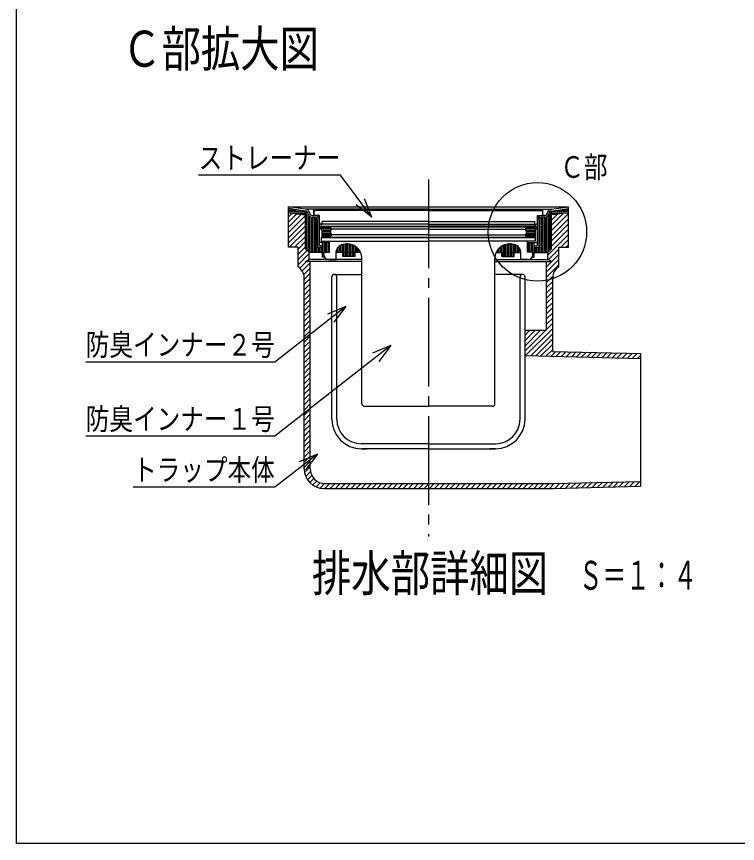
# Model space of a CAD drawing. Units: millimetres, scale not verified, with parts at other scales. Extents: x -1365 to 1365, y -930 to 870.
# Drawn here: x -1365 to -633, y -930 to -90 of the extents above; entities that cross this region are included whole.
import ezdxf
from ezdxf.enums import TextEntityAlignment as Align

# ---------------------------------------------------------------- set-up
doc = ezdxf.new("R2010")
doc.units = ezdxf.units.MM
doc.header["$LTSCALE"] = 10
doc.linetypes.add('CHAIN2', pattern=[12, 9, -1, 1, -1])
for name, color, linetype in [('0-7_枠細線', 5, 'Continuous'), ('0-8_枠中線', 5, 'Continuous'), ('0-E_極細4', 6, 'Continuous'), ('1-1_寸法4', 7, 'Continuous')]:
    doc.layers.add(name, color=color, linetype=linetype)
doc.styles.add('ＭＳ ゴシック', font='')
doc.styles.get('ＭＳ ゴシック').set_extended_font_data('MS Gothic')

msp = doc.modelspace()

# ---------------------------------------------------------------- linework, layer by layer
at = {"layer": '0-8_枠中線'}
msp.add_lwpolyline([(-1365, -930), (-1365, 870), (1365, 870), (1365, -930)], close=True, dxfattribs=at)
at = {"layer": '0-E_極細4', "linetype": 'CHAIN2'}
msp.add_line((-946.53, -256.02), (-946.53, -618.24), dxfattribs=at)
at = {"layer": '0-E_極細4'}
for p, q in [((-1071.47, -286.14), (-1088.78, -283.68)), ((-1088.78, -285.41), (-1088.78, -283.68)), ((-1088.78, -283.68), (-804.28, -283.68)), ((-1088.78, -323.27), (-1088.78, -283.72)), ((-1071.47, -287.91), (-1088.78, -285.45)), ((-821.58, -286.14), (-804.28, -283.68)), ((-821.58, -287.91), (-804.28, -285.45)), ((-804.28, -285.41), (-804.28, -283.68)), ((-804.28, -323.27), (-804.28, -283.72)), ((-1088.78, -286.56), (-1080.96, -286.56)), ((-1088.78, -288.06), (-1071.47, -288.06)), ((-1088.78, -289.56), (-1071.47, -289.56)), ((-1088.78, -289.66), (-1071.47, -291.66)), ((-1088.78, -293.77), (-1085.1, -290.09)), ((-1088.78, -299.07), (-1080.34, -290.64)), ((-1088.78, -304.38), (-1075.59, -291.19)), ((-1088.78, -309.68), (-1071.47, -292.38)), ((-1076.68, -291.06), (-1071.47, -291.06)), ((-946.53, -286.14), (-1071.47, -286.14)), ((-1071.47, -326.2), (-1071.47, -287.89)), ((-1070.25, -327.42), (-1070.25, -288.2)), ((-1068.75, -328.92), (-1068.75, -290.94)), ((-1067.25, -329.89), (-1067.25, -293.24)), ((-1064.63, -292.39), (-1061.65, -292.39)), ((-1062.78, -292.39), (-1062.78, -286.14)), ((-1062.65, -291.89), (-1062.65, -288.64)), ((-1057.28, -292.39), (-1062.15, -292.39)), ((-946.53, -287.39), (-1061.4, -287.39)), ((-1057.28, -299.89), (-1057.28, -292.39)), ((-946.53, -286.14), (-821.58, -286.14)), ((-946.53, -287.39), (-831.65, -287.39)), ((-835.78, -292.39), (-830.9, -292.39)), ((-835.78, -299.89), (-835.78, -292.39)), ((-828.42, -292.39), (-831.4, -292.39)), ((-830.4, -291.89), (-830.4, -288.64)), ((-830.28, -292.39), (-830.28, -286.14)), ((-825.75, -329.89), (-825.75, -293.2)), ((-824.25, -328.87), (-824.25, -290.69)), ((-822.75, -327.37), (-822.75, -288.17)), ((-821.58, -326.2), (-821.58, -287.89)), ((-821.58, -288.06), (-804.28, -288.06)), ((-821.58, -289.56), (-804.28, -289.56)), ((-804.28, -289.66), (-821.58, -291.66)), ((-821.58, -302.34), (-809.5, -290.27)), ((-821.58, -307.65), (-804.28, -290.34)), ((-821.58, -297.04), (-815.5, -290.96)), ((-821.58, -291.06), (-816.38, -291.06)), ((-821.58, -291.74), (-821.5, -291.65)), ((-812.09, -286.56), (-804.28, -286.56)), ((-1088.78, -314.98), (-1071.47, -297.68)), ((-1065.75, -329.89), (-1065.75, -293.99)), ((-1064.63, -294.14), (-1061.65, -294.14)), ((-1064.25, -329.89), (-1064.25, -294.14)), ((-1062.75, -329.89), (-1062.75, -294.14)), ((-1061.25, -329.89), (-1061.25, -294.17)), ((-1059.75, -329.89), (-1059.75, -294.96)), ((-1059.03, -324.89), (-1059.03, -296.77)), ((-1057.28, -323.14), (-1057.28, -296.77)), ((-947.03, -301.14), (-1056.03, -301.14)), ((-1055.28, -303.39), (-1055.28, -301.14)), ((-1054.53, -301.14), (-1054.53, -298.64)), ((-947.03, -298.64), (-1054.53, -298.64)), ((-946.03, -298.64), (-838.53, -298.64)), ((-946.03, -301.14), (-837.03, -301.14)), ((-838.53, -301.14), (-838.53, -298.64)), ((-837.78, -303.39), (-837.78, -301.14)), ((-835.78, -323.14), (-835.78, -296.77)), ((-834.03, -324.89), (-834.03, -296.77)), ((-833.25, -329.89), (-833.25, -294.9)), ((-831.75, -329.89), (-831.75, -294.17)), ((-828.42, -294.14), (-831.4, -294.14)), ((-830.25, -329.89), (-830.25, -294.14)), ((-828.75, -329.89), (-828.75, -294.14)), ((-827.25, -329.89), (-827.25, -293.98)), ((-821.58, -312.95), (-804.28, -295.65)), ((-821.58, -318.25), (-804.28, -300.95)), ((-1088.78, -320.29), (-1071.47, -302.98)), ((-1087.85, -324.66), (-1071.47, -308.29)), ((-946.53, -303.88), (-1056.9, -303.88)), ((-1054.9, -307.63), (-1056.9, -303.88)), ((-1056.54, -304.56), (-1045.9, -304.56)), ((-1055.74, -306.06), (-1044.97, -306.06)), ((-1055.28, -303.39), (-946.53, -303.39)), ((-1054.94, -307.56), (-1045.83, -307.56)), ((-1054.9, -307.63), (-1054.9, -314.63)), ((-1054.9, -309.06), (-1045.9, -309.06)), ((-1054.9, -310.56), (-1045.9, -310.56)), ((-1045.9, -303.88), (-1045.9, -305.13)), ((-1045.9, -307.63), (-1045.9, -310.88)), ((-946.53, -306.38), (-1044.65, -306.38)), ((-837.78, -303.39), (-946.53, -303.39)), ((-946.53, -303.88), (-836.15, -303.88)), ((-946.53, -306.38), (-848.4, -306.38)), ((-848.08, -306.06), (-837.32, -306.06)), ((-847.22, -307.56), (-838.12, -307.56)), ((-847.15, -303.88), (-847.15, -305.13)), ((-847.15, -304.56), (-836.52, -304.56)), ((-847.15, -307.63), (-847.15, -310.88)), ((-847.15, -309.06), (-838.15, -309.06)), ((-847.15, -310.56), (-838.15, -310.56)), ((-838.15, -307.63), (-836.15, -303.88)), ((-838.15, -307.63), (-838.15, -314.63)), ((-821.58, -323.56), (-804.28, -306.25)), ((-1082.55, -324.66), (-1071.47, -313.59)), ((-1079.03, -326.45), (-1071.47, -318.89)), ((-1055.28, -318.64), (-1047.15, -318.64)), ((-1054.9, -312.06), (-1044.72, -312.06)), ((-1054.9, -313.56), (-1045.9, -313.56)), ((-946.53, -314.63), (-1054.9, -314.63)), ((-1047.15, -318.64), (-946.53, -318.64)), ((-1047.15, -329.64), (-1047.15, -318.64)), ((-1044.65, -312.13), (-1045.9, -310.88)), ((-1045.9, -313.38), (-1044.65, -312.13)), ((-1045.9, -313.38), (-1045.9, -314.63)), ((-946.53, -312.13), (-1044.65, -312.13)), ((-946.53, -312.13), (-848.4, -312.13)), ((-946.53, -314.63), (-838.15, -314.63)), ((-845.9, -318.64), (-946.53, -318.64)), ((-848.4, -312.13), (-847.15, -310.88)), ((-847.15, -313.38), (-848.4, -312.13)), ((-848.33, -312.06), (-838.15, -312.06)), ((-847.15, -313.38), (-847.15, -314.63)), ((-847.15, -313.56), (-838.15, -313.56)), ((-845.9, -329.64), (-845.9, -318.64)), ((-837.78, -318.64), (-845.9, -318.64)), ((-825.28, -332.56), (-804.28, -311.56)), ((-812.08, -324.66), (-804.28, -316.86)), ((-1088.78, -324.66), (-1088.78, -323.27)), ((-1079.03, -324.66), (-1088.78, -324.66)), ((-1079.03, -331.75), (-1071.47, -324.2)), ((-1079.03, -344.66), (-1079.03, -324.66)), ((-1071.47, -326.2), (-1067.78, -329.89)), ((-1054.03, -324.89), (-1059.03, -324.89)), ((-1058.25, -329.89), (-1058.25, -324.89)), ((-1047.15, -319.89), (-1057.28, -319.89)), ((-1054.03, -323.14), (-1057.28, -323.14)), ((-1056.75, -329.89), (-1056.75, -324.89)), ((-1055.25, -329.89), (-1055.25, -324.89)), ((-1054.03, -334.89), (-1054.03, -319.89)), ((-1053.75, -334.89), (-1053.75, -319.89)), ((-1052.25, -329.64), (-1052.25, -319.89)), ((-1050.75, -329.64), (-1050.75, -319.89)), ((-1049.25, -329.64), (-1049.25, -319.89)), ((-1047.75, -329.64), (-1047.75, -319.89)), ((-1038.75, -329.89), (-1038.75, -325.11)), ((-1037.25, -329.89), (-1037.25, -323.66)), ((-1035.75, -329.89), (-1035.75, -322.8)), ((-1034.25, -329.89), (-1034.25, -322.15)), ((-1032.75, -329.89), (-1032.75, -321.68)), ((-1031.25, -329.89), (-1031.25, -321.37)), ((-1029.75, -329.89), (-1029.75, -321.22)), ((-1028.25, -329.89), (-1028.25, -321.23)), ((-1026.75, -329.89), (-1026.75, -321.38)), ((-1025.25, -329.89), (-1025.25, -321.69)), ((-1023.75, -329.89), (-1023.75, -322.17)), ((-1022.25, -329.89), (-1022.25, -322.82)), ((-1020.75, -329.89), (-1020.75, -323.7)), ((-1019.25, -329.89), (-1019.25, -324.83)), ((-1017.75, -329.89), (-1017.75, -326.32)), ((-875.25, -329.89), (-875.25, -326.25)), ((-873.75, -329.89), (-873.75, -324.78)), ((-872.25, -329.89), (-872.25, -323.66)), ((-870.75, -329.89), (-870.75, -322.8)), ((-869.25, -329.89), (-869.25, -322.15)), ((-867.75, -329.89), (-867.75, -321.68)), ((-866.25, -329.89), (-866.25, -321.37)), ((-864.75, -329.89), (-864.75, -321.22)), ((-863.25, -329.89), (-863.25, -321.23)), ((-861.75, -329.89), (-861.75, -321.38)), ((-860.25, -329.89), (-860.25, -321.69)), ((-858.75, -329.89), (-858.75, -322.17)), ((-857.25, -329.89), (-857.25, -322.82)), ((-855.75, -329.89), (-855.75, -323.7)), ((-854.25, -329.89), (-854.25, -325.18)), ((-845.9, -319.89), (-835.78, -319.89)), ((-845.25, -329.64), (-845.25, -319.89)), ((-843.75, -329.64), (-843.75, -319.89)), ((-842.25, -329.64), (-842.25, -319.89)), ((-840.75, -329.64), (-840.75, -319.89)), ((-839.25, -334.89), (-839.25, -319.89)), ((-839.03, -334.89), (-839.03, -319.89)), ((-839.03, -323.14), (-835.78, -323.14)), ((-839.03, -324.89), (-834.03, -324.89)), ((-837.75, -329.89), (-837.75, -324.89)), ((-836.25, -329.89), (-836.25, -324.89)), ((-834.75, -329.89), (-834.75, -324.89)), ((-821.58, -326.2), (-825.28, -329.89)), ((-824.82, -337.41), (-814.03, -326.61)), ((-814.03, -344.66), (-814.03, -324.66)), ((-814.03, -324.66), (-804.28, -324.66)), ((-806.78, -324.66), (-804.28, -322.16)), ((-804.28, -324.66), (-804.28, -323.27)), ((-1079.03, -337.05), (-1069.82, -327.85)), ((-1079.03, -342.36), (-1067.78, -331.11)), ((-1067.78, -337.16), (-1067.78, -329.89)), ((-1054.03, -329.89), (-1067.78, -329.89)), ((-1051.95, -334.89), (-1054.03, -334.89)), ((-1052.78, -329.64), (-1047.15, -329.64)), ((-1052.78, -332.14), (-1052.78, -329.64)), ((-1052.25, -334.89), (-1052.25, -334.38)), ((-1040.28, -337.14), (-1040.28, -329.89)), ((-1015.42, -329.89), (-1040.28, -329.89)), ((-1040.25, -329.89), (-1040.25, -329.01)), ((-1033.49, -334.14), (-1033.49, -329.89)), ((-1020.99, -334.14), (-1033.49, -334.14)), ((-1032.75, -334.14), (-1032.75, -329.89)), ((-1031.25, -334.14), (-1031.25, -329.89)), ((-1029.75, -334.14), (-1029.75, -329.89)), ((-1028.25, -334.14), (-1028.25, -329.89)), ((-1026.75, -334.14), (-1026.75, -329.89)), ((-1025.25, -334.14), (-1025.25, -329.89)), ((-1023.75, -334.14), (-1023.75, -329.89)), ((-1022.25, -334.14), (-1022.25, -329.89)), ((-1020.99, -334.14), (-1020.99, -329.89)), ((-1016.25, -329.89), (-1016.25, -328.35)), ((-877.63, -329.89), (-852.78, -329.89)), ((-876.75, -329.89), (-876.75, -328.26)), ((-872.06, -334.14), (-872.06, -329.89)), ((-872.06, -334.14), (-859.56, -334.14)), ((-870.75, -334.14), (-870.75, -329.89)), ((-869.25, -334.14), (-869.25, -329.89)), ((-867.75, -334.14), (-867.75, -329.89)), ((-866.25, -334.14), (-866.25, -329.89)), ((-864.75, -334.14), (-864.75, -329.89)), ((-863.25, -334.14), (-863.25, -329.89)), ((-861.75, -334.14), (-861.75, -329.89)), ((-860.25, -334.14), (-860.25, -329.89)), ((-859.56, -334.14), (-859.56, -329.89)), ((-852.78, -337.14), (-852.78, -329.89)), ((-840.28, -329.64), (-845.9, -329.64)), ((-841.1, -334.89), (-839.03, -334.89)), ((-840.75, -334.89), (-840.75, -334.26)), ((-840.28, -332.14), (-840.28, -329.64)), ((-839.03, -329.89), (-825.28, -329.89)), ((-826.53, -344.41), (-814.03, -331.91)), ((-825.28, -337.16), (-825.28, -329.89)), ((-1077.26, -345.89), (-1070.53, -339.16)), ((-1074.77, -348.71), (-1066.53, -340.46)), ((-1071.47, -339.16), (-1067.78, -337.16)), ((-1014.03, -339.16), (-1071.47, -339.16)), ((-1069.42, -338.05), (-1067.78, -336.41)), ((-1014.03, -337.16), (-1067.78, -337.16)), ((-1066.53, -406.86), (-1066.53, -339.16)), ((-1047.78, -337.14), (-1040.28, -337.14)), ((-1014.03, -483.64), (-1014.03, -336.21)), ((-1014.03, -339.9), (-1014.03, -336.21)), ((-879.03, -483.64), (-879.03, -336.21)), ((-879.03, -339.9), (-879.03, -336.21)), ((-879.03, -337.16), (-825.28, -337.16)), ((-879.03, -339.16), (-821.58, -339.16)), ((-845.28, -337.14), (-852.78, -337.14)), ((-826.53, -349.72), (-814.03, -337.22)), ((-826.53, -406.86), (-826.53, -339.16)), ((-826.53, -355.02), (-814.03, -342.52)), ((-821.58, -339.16), (-825.28, -337.16)), ((-1073.16, -352.4), (-1066.53, -345.76)), ((-1072.78, -357.32), (-1066.53, -351.07)), ((-1042.15, -352.16), (-1014.03, -352.16)), ((-850.9, -352.16), (-879.03, -352.16)), ((-1072.78, -549.53), (-1072.78, -355.49)), ((-1072.78, -362.62), (-1066.53, -356.37)), ((-1044.65, -499.16), (-1044.65, -354.66)), ((-1039.65, -499.16), (-1039.65, -354.66)), ((-853.4, -499.16), (-853.4, -354.66)), ((-848.4, -499.16), (-848.4, -354.66)), ((-826.53, -365.63), (-820.28, -359.38)), ((-820.28, -430.42), (-820.28, -355.49)), ((-1072.78, -367.92), (-1066.53, -361.67)), ((-1072.78, -373.23), (-1066.53, -366.98)), ((-826.53, -370.93), (-820.28, -364.68)), ((-1072.78, -378.53), (-1066.53, -372.28)), ((-1072.78, -383.83), (-1066.53, -377.58)), ((-826.53, -376.23), (-820.28, -369.98)), ((-826.53, -381.54), (-820.28, -375.29)), ((-1072.78, -389.14), (-1066.53, -382.89)), ((-826.53, -386.84), (-820.28, -380.59)), ((-826.53, -392.14), (-820.28, -385.89)), ((-1072.78, -394.44), (-1066.53, -388.19)), ((-1072.78, -399.74), (-1066.53, -393.49)), ((-826.53, -397.45), (-820.28, -391.2)), ((-1072.78, -405.05), (-1066.53, -398.8)), ((-848.4, -429.93), (-820.28, -401.8)), ((-826.53, -402.75), (-820.28, -396.5)), ((-1072.78, -410.35), (-1066.53, -404.1)), ((-1072.78, -415.65), (-1066.53, -409.4)), ((-1066.53, -549.63), (-1066.53, -406.86)), ((-828.71, -409.34), (-848.4, -409.34)), ((-848.4, -424.62), (-833.12, -409.34)), ((-848.4, -419.32), (-838.42, -409.34)), ((-848.4, -414.02), (-843.72, -409.34)), ((-847.81, -434.64), (-820.28, -407.11)), ((-1072.78, -420.96), (-1066.53, -414.71)), ((-842.63, -434.77), (-820.28, -412.41)), ((-837.46, -434.89), (-820.28, -417.71)), ((-1072.78, -426.26), (-1066.53, -420.01)), ((-1072.78, -431.56), (-1066.53, -425.31)), ((-832.28, -435.02), (-820.28, -423.02)), ((-1072.78, -436.87), (-1066.53, -430.62)), ((-1072.78, -442.17), (-1066.53, -435.92)), ((-1044.65, -499.16), (-1044.65, -431.66)), ((-848.4, -499.16), (-848.4, -431.66)), ((-848.4, -434.62), (-730.56, -437.53)), ((-827.11, -435.15), (-820.28, -428.32)), ((-821.93, -435.28), (-817.15, -430.49)), ((-820.28, -430.42), (-730.56, -432.63)), ((-816.75, -435.4), (-811.97, -430.62)), ((-811.58, -435.53), (-806.8, -430.75)), ((-806.4, -435.66), (-801.62, -430.88)), ((-801.23, -435.79), (-796.45, -431)), ((-796.05, -435.91), (-791.27, -431.13)), ((-790.88, -436.04), (-786.09, -431.26)), ((-785.7, -436.17), (-780.92, -431.39)), ((-780.52, -436.3), (-775.74, -431.51)), ((-775.35, -436.42), (-770.57, -431.64)), ((-770.17, -436.55), (-765.39, -431.77)), ((-765, -436.68), (-760.22, -431.9)), ((-759.82, -436.81), (-755.04, -432.03)), ((-754.65, -436.93), (-749.86, -432.15)), ((-749.47, -437.06), (-744.69, -432.28)), ((-744.29, -437.19), (-739.51, -432.41)), ((-739.12, -437.32), (-734.34, -432.54)), ((-733.94, -437.45), (-730.56, -434.06)), ((-1072.78, -447.47), (-1066.53, -441.22)), ((-1072.78, -452.78), (-1066.53, -446.53)), ((-1072.78, -458.08), (-1066.53, -451.83)), ((-1072.78, -463.38), (-1066.53, -457.13)), ((-1072.78, -468.69), (-1066.53, -462.44)), ((-1072.78, -473.99), (-1066.53, -467.74)), ((-1072.78, -479.29), (-1066.53, -473.04)), ((-1072.78, -484.6), (-1066.53, -478.35)), ((-1072.78, -489.9), (-1066.53, -483.65)), ((-1011.53, -486.14), (-946.53, -486.14)), ((-881.53, -486.14), (-946.53, -486.14)), ((-1072.78, -495.2), (-1066.53, -488.95)), ((-1072.78, -500.51), (-1066.53, -494.26)), ((-1072.78, -505.81), (-1066.53, -499.56)), ((-1072.78, -511.11), (-1066.53, -504.86)), ((-1072.78, -516.42), (-1066.53, -510.17)), ((-1072.78, -521.72), (-1066.53, -515.47)), ((-1072.78, -527.02), (-1066.53, -520.77)), ((-1072.78, -532.33), (-1066.53, -526.08)), ((-946.53, -524.16), (-1014.65, -524.16)), ((-946.53, -524.16), (-878.4, -524.16)), ((-1072.78, -537.63), (-1066.53, -531.38)), ((-1072.78, -542.93), (-1066.53, -536.68)), ((-1014.65, -529.16), (-1009.03, -529.16)), ((-878.4, -529.16), (-884.03, -529.16)), ((-1072.78, -548.24), (-1066.53, -541.99)), ((-1072.44, -553.2), (-1066.53, -547.29)), ((-1071.21, -557.28), (-1066.28, -552.35)), ((-1069.35, -560.72), (-1064.95, -556.32)), ((-1066.96, -563.63), (-1062.82, -559.5)), ((-1064.06, -566.04), (-1060.02, -561.99)), ((-820.07, -564.63), (-730.56, -562.42)), ((-736.69, -567.47), (-731.67, -562.45)), ((-1060.64, -567.92), (-1056.5, -563.78)), ((-1056.58, -569.16), (-1052.04, -564.62)), ((-1052.78, -569.53), (-819.95, -569.53)), ((-1051.64, -569.53), (-1046.74, -564.63)), ((-1051.53, -564.63), (-819.95, -564.63)), ((-1046.34, -569.53), (-1041.44, -564.63)), ((-1041.03, -569.53), (-1036.14, -564.63)), ((-1035.73, -569.53), (-1030.83, -564.63)), ((-1030.43, -569.53), (-1025.53, -564.63)), ((-1025.12, -569.53), (-1020.23, -564.63)), ((-1019.82, -569.53), (-1014.92, -564.63)), ((-1014.52, -569.53), (-1009.62, -564.63)), ((-1009.21, -569.53), (-1004.32, -564.63)), ((-1003.91, -569.53), (-999.01, -564.63)), ((-998.61, -569.53), (-993.71, -564.63)), ((-993.3, -569.53), (-988.41, -564.63)), ((-988, -569.53), (-983.1, -564.63)), ((-982.7, -569.53), (-977.8, -564.63)), ((-977.39, -569.53), (-972.5, -564.63)), ((-972.09, -569.53), (-967.19, -564.63)), ((-966.79, -569.53), (-961.89, -564.63)), ((-961.48, -569.53), (-956.59, -564.63)), ((-956.18, -569.53), (-951.28, -564.63)), ((-950.88, -569.53), (-946.53, -565.18)), ((-946.53, -565.18), (-945.98, -564.63)), ((-945.57, -569.53), (-940.68, -564.63)), ((-940.27, -569.53), (-935.37, -564.63)), ((-934.97, -569.53), (-930.07, -564.63)), ((-929.66, -569.53), (-924.77, -564.63)), ((-924.36, -569.53), (-919.46, -564.63)), ((-919.06, -569.53), (-914.16, -564.63)), ((-913.75, -569.53), (-908.86, -564.63)), ((-908.45, -569.53), (-903.55, -564.63)), ((-903.15, -569.53), (-898.25, -564.63)), ((-897.84, -569.53), (-892.95, -564.63)), ((-892.54, -569.53), (-887.64, -564.63)), ((-887.24, -569.53), (-882.34, -564.63)), ((-881.93, -569.53), (-877.04, -564.63)), ((-876.63, -569.53), (-871.73, -564.63)), ((-871.33, -569.53), (-866.43, -564.63)), ((-866.02, -569.53), (-861.13, -564.63)), ((-860.72, -569.53), (-855.82, -564.63)), ((-855.42, -569.53), (-850.52, -564.63)), ((-850.11, -569.53), (-845.22, -564.63)), ((-844.81, -569.53), (-839.91, -564.63)), ((-839.51, -569.53), (-834.61, -564.63)), ((-834.21, -569.53), (-829.31, -564.63)), ((-828.9, -569.53), (-824, -564.63)), ((-823.6, -569.53), (-818.67, -564.6)), ((-818.25, -569.49), (-813.23, -564.46)), ((-812.82, -569.35), (-807.79, -564.33)), ((-807.38, -569.22), (-802.36, -564.19)), ((-801.94, -569.08), (-796.92, -564.06)), ((-796.5, -568.95), (-791.48, -563.93)), ((-791.07, -568.81), (-786.04, -563.79)), ((-785.63, -568.68), (-780.61, -563.66)), ((-780.19, -568.55), (-775.17, -563.52)), ((-774.75, -568.41), (-769.73, -563.39)), ((-769.32, -568.28), (-764.29, -563.26)), ((-763.88, -568.14), (-758.86, -563.12)), ((-758.44, -568.01), (-753.42, -562.99)), ((-753, -567.88), (-747.98, -562.85)), ((-747.57, -567.74), (-742.54, -562.72)), ((-742.13, -567.61), (-737.11, -562.58)), ((-731.26, -567.34), (-730.56, -566.65))]:
    msp.add_line(p, q, dxfattribs=at)
for points in [[(-1045.9, -307.63), (-1044.65, -306.38), (-1045.9, -305.13)], [(-847.15, -307.63), (-848.4, -306.38), (-847.15, -305.13)], [(-1055.28, -318.64), (-1055.28, -314.89), (-946.53, -314.89)], [(-837.78, -318.64), (-837.78, -314.89), (-946.53, -314.89)], [(-826.53, -360.32), (-823.78, -357.58), (-820.19, -353.98)], [(-819.95, -569.53), (-730.56, -567.32), (-730.56, -432.63)], [(-946.53, -529.16), (-948.85, -529.16), (-1014.65, -529.16)], [(-946.53, -529.16), (-944.2, -529.16), (-878.4, -529.16)]]:
    msp.add_lwpolyline(points, dxfattribs=at)
for centre, radius, start, end in [((-1071.47, -290.52), 4.38, 4.15099, 90), ((-1071.47, -290.52), 2.62, 4.15099, 90), ((-1064.63, -289.89), 4.25, 183.35089, 270), ((-1064.63, -289.89), 2.5, 183.35089, 270), ((-1061.4, -288.64), 1.25, 155.94545, 180), ((-1062.15, -291.89), 0.5, 180, 270), ((-1061.4, -288.64), 1.25, 90, 155.94545), ((-1061.65, -296.77), 4.38, 0, 90), ((-831.4, -296.77), 4.38, 90, 180), ((-831.65, -288.64), 1.25, 24.05455, 90), ((-830.9, -291.89), 0.5, 270, 360), ((-831.65, -288.64), 1.25, 0, 24.05455), ((-828.42, -289.89), 2.5, 270, 356.64911), ((-828.42, -289.89), 4.25, 270, 356.64911), ((-821.58, -290.52), 4.38, 90, 175.84901), ((-821.58, -290.52), 2.62, 90, 175.84901), ((-1061.65, -296.77), 2.62, 0, 90), ((-1056.03, -299.89), 1.25, 180, 270), ((-837.03, -299.89), 1.25, 270, 360), ((-831.4, -296.77), 2.62, 90, 180), ((-1032.78, -329.64), 7.5, 129.9705, 181.9251), ((-1029.03, -336.21), 15, 24.88695, 124.83371), ((-864.03, -336.21), 15, 55.16629, 155.11305), ((-860.28, -329.64), 7.5, 358.0749, 50.0295), ((-1047.78, -332.14), 5, 180, 270), ((-1029.03, -336.21), 15, 0, 24.88695), ((-864.03, -336.21), 15, 155.11305, 180), ((-845.28, -332.14), 5, 270, 360), ((-1085.28, -355.49), 12.5, 0, 60), ((-1042.15, -354.66), 2.5, 90, 180), ((-1042.15, -354.66), 2.5, 0, 90), ((-850.9, -354.66), 2.5, 90, 180), ((-850.9, -354.66), 2.5, 0, 90), ((-807.78, -355.49), 12.5, 120, 180), ((-829.03, -406.86), 2.5, 277.18076, 360), ((-1011.53, -483.64), 2.5, 180, 270.00046), ((-881.53, -483.64), 2.5, 269.99954, 360), ((-1014.65, -499.16), 30, 180, 270), ((-1014.65, -499.16), 25, 180, 270), ((-878.4, -499.16), 30, 270, 360), ((-878.4, -499.16), 25, 270, 360), ((-1052.78, -549.53), 20, 180, 270), ((-1051.53, -549.63), 15, 180, 270)]:
    msp.add_arc(centre, radius, start, end, dxfattribs=at)
at = {"layer": '1-1_寸法4'}
for p, q in [((-1004.04, -294.06), (-1011.49, -275.5)), ((-1004.04, -294.06), (-1019.77, -281.71)), ((-1030.56, -384.82), (-1048.96, -392.66)), ((-1030.56, -384.82), (-1042.58, -400.81)), ((-984.87, -424.52), (-1003.27, -432.34)), ((-984.87, -424.52), (-996.9, -440.5)), ((-1059.35, -534.85), (-1077.8, -542.55)), ((-1059.35, -534.85), (-1071.48, -550.75))]:
    msp.add_line(p, q, dxfattribs=at)
for points in [[(-1004.04, -294.06), (-1035.97, -251.46), (-1179.97, -251.46)], [(-1030.56, -384.82), (-1102.59, -441.21), (-1294.59, -441.21)], [(-984.87, -424.52), (-1102.59, -516.58), (-1294.59, -516.58)], [(-1059.35, -534.85), (-1102.59, -568.21), (-1246.59, -568.21)]]:
    msp.add_lwpolyline(points, dxfattribs=at)
msp.add_circle((-835.78, -309.04), 50, dxfattribs=at)

# ---------------------------------------------------------------- texts
at = {"layer": '0-7_枠細線', "style": 'ＭＳ ゴシック'}
for s, height, width, p in [('Ｃ部拡大図', 36.66, 0.8, (-1257.66, -152.43)), ('排水部詳細図', 36.66, 0.8, (-1064.88, -684.92)), ('Ｓ＝１：４', 29.33, 0.6, (-793.72, -681.17))]:
    msp.add_text(s, height=height, dxfattribs=dict(at, width=width)).set_placement(p, align=Align.BOTTOM_LEFT)
at = {"layer": '1-1_寸法4', "style": 'ＭＳ ゴシック', "width": 0.8}
for s, p in [('ストレーナー', (-1179.97, -251.46)), ('Ｃ部', (-812.57, -260.81)), ('防臭インナー２号', (-1294.59, -441.21)), ('防臭インナー１号', (-1294.59, -516.58)), ('トラップ本体', (-1246.59, -568.21))]:
    msp.add_text(s, height=21.99, dxfattribs=at).set_placement(p, align=Align.BOTTOM_LEFT)

doc.saveas('drawing.dxf')
